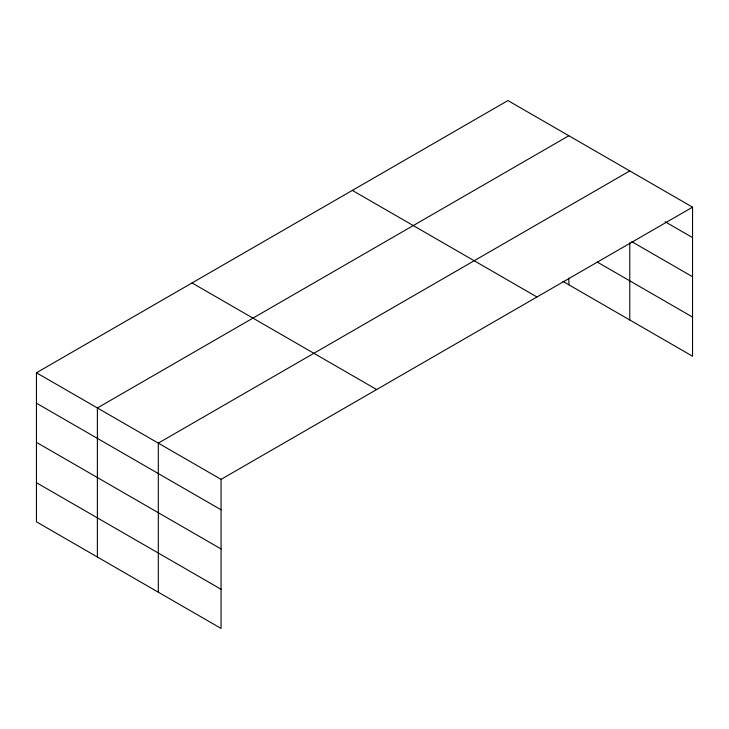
<?xml version="1.0" encoding="UTF-8"?>
<svg xmlns="http://www.w3.org/2000/svg" width="729" height="729" viewBox="0 0 729 729"><rect width="100%" height="100%" fill="white"/><g stroke="black" fill="none" stroke-linecap="round" stroke-linejoin="round"><path stroke-width="1.09" d="M692.55 207.164L507.931 100.566L36.45 372.774L36.45 521.836L221.069 628.434L221.069 479.363L692.55 207.164L692.55 356.226L562.961 281.403M568.857 135.74L97.376 407.948L97.376 557.011M629.774 170.923L158.302 443.123L158.302 592.194M665.085 221.734L692.55 237.59M631.742 241.627L692.55 276.738M597.352 262.112L692.55 317.079M352.344 190.397L536.963 296.985M192.037 282.943L376.656 389.541M36.45 372.774L221.069 479.363M36.45 403.201L221.069 509.79M36.45 442.357L221.069 548.946M36.45 482.689L221.069 589.278M629.774 242.739L629.774 319.985M568.857 278.095L568.857 284.811"/></g></svg>
